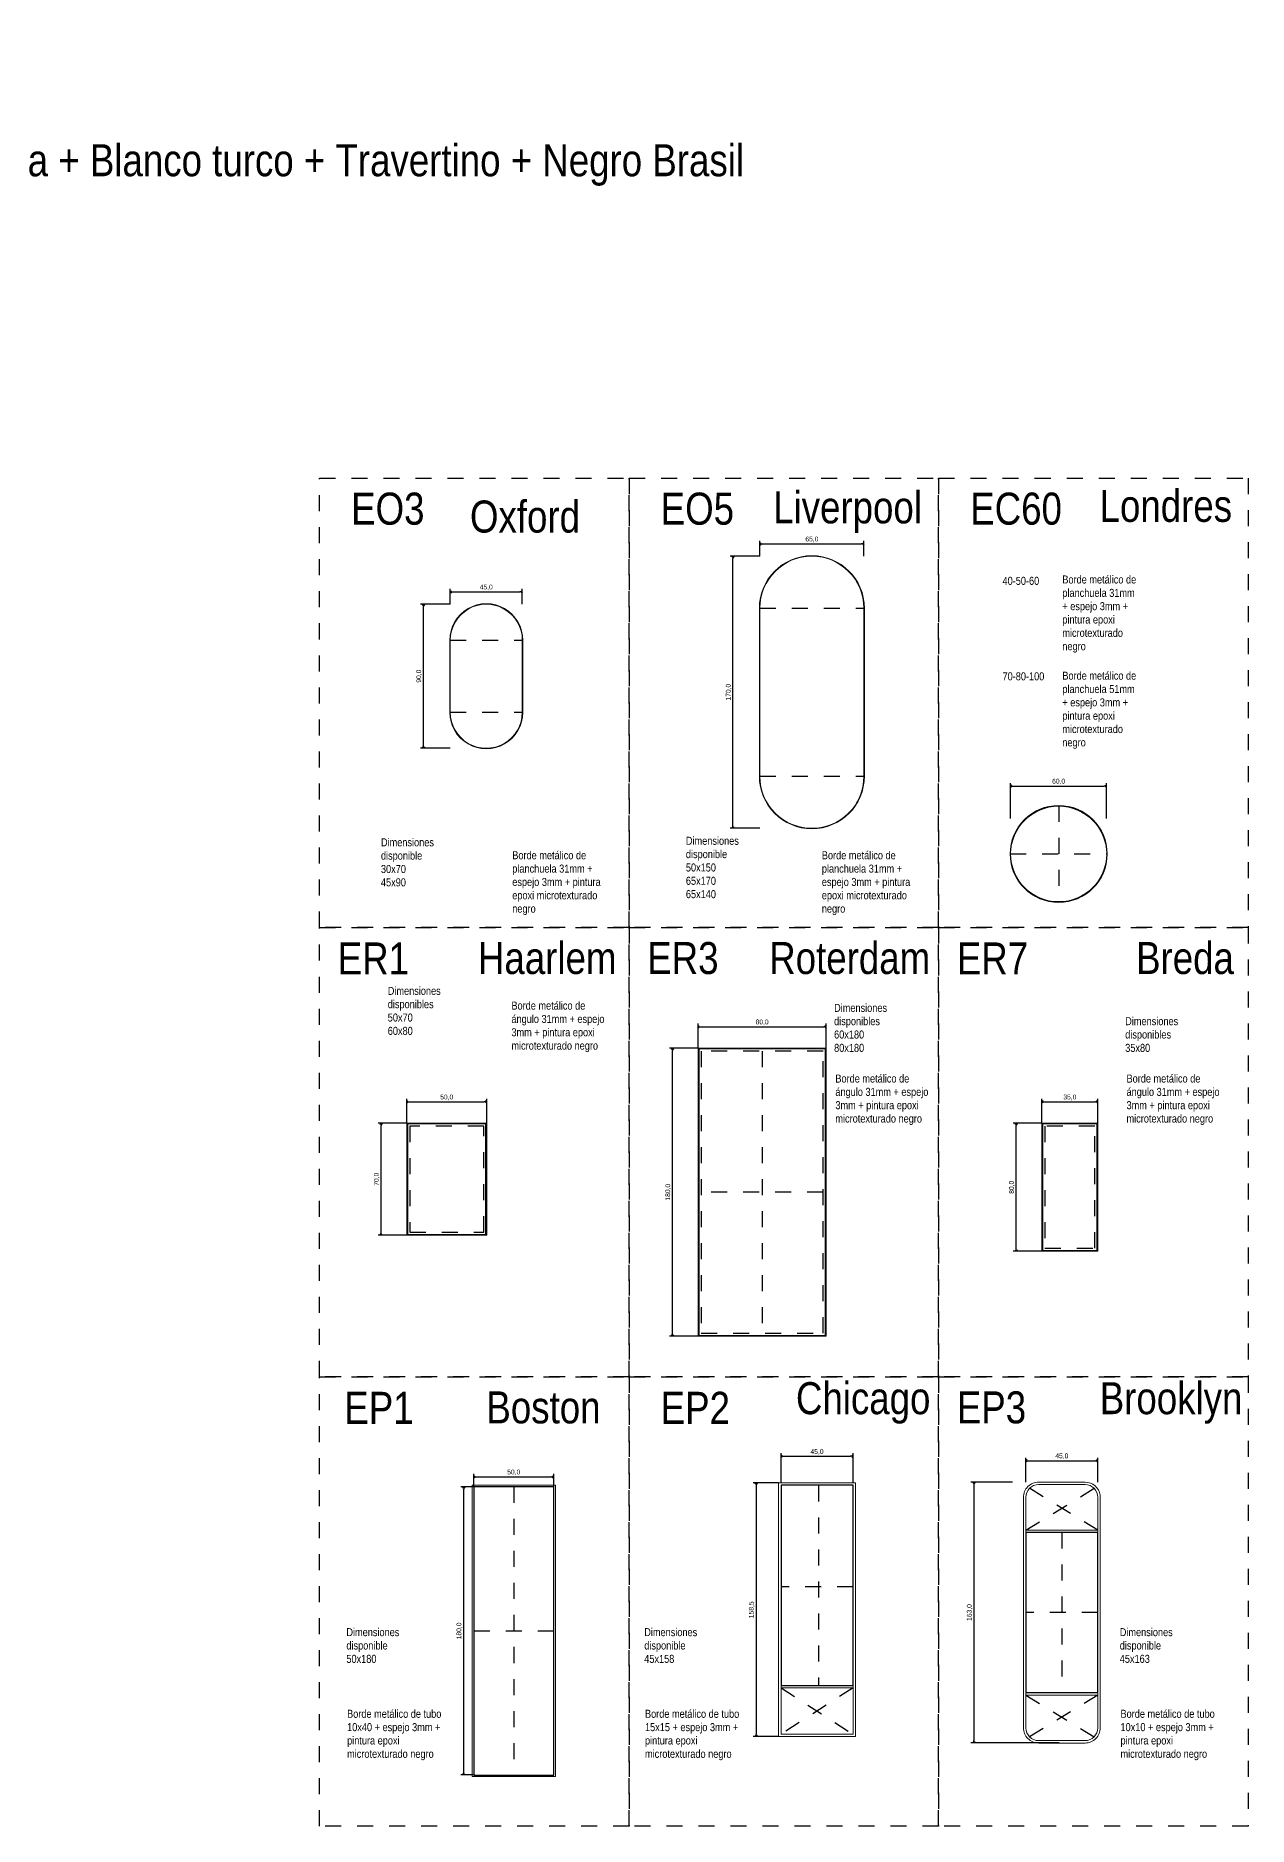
# Model space of a CAD drawing. Header units: millimetres. Extents: x 9178.3 to 9194.4, y -3701.7 to -3678.5.
# Drawn here: x 9186.87 to 9194.45, y -3689.72 to -3678.53 of the extents above; entities that cross this region are included whole.
import ezdxf

# ---------------------------------------------------------------- set-up
doc = ezdxf.new("R2010")
doc.units = ezdxf.units.MM
doc.header["$LTSCALE"] = 0.1
doc.linetypes.add('LÍNEAS_OCULTAS2', pattern=[4.7625, 3.175, -1.5875])
for name, color, linetype, lineweight in [('Carpinteria Perfil', 1, 'Continuous', 13), ('Carpinteris Madera', 72, 'Continuous', 9), ('TEXTO', 2, 'Continuous', 9), ('VIDRIOS', 5, 'Continuous', 5)]:
    doc.layers.add(name, color=color, linetype=linetype, lineweight=lineweight)
for name, color, linetype in [('cotas', 251, 'Continuous'), ('Proyecciones', 40, 'LÍNEAS_OCULTAS2'), ('vidrio', 162, 'Continuous')]:
    doc.layers.add(name, color=color, linetype=linetype)
doc.styles.add('arial', font='arial.ttf')
doc.dimstyles.new('Copia(2) de 1.25', dxfattribs={"dimscale": 0.75, "dimtxt": 0.04, "dimasz": 0.02, "dimexe": 0.025, "dimexo": 0, "dimgap": 0.0125, "dimtad": 1, "dimdec": 1, "dimlfac": 100, "dimzin": 0, "dimtxsty": 'arial', "dimblk": 'OPEN90', "dimcen": 0.0125, "dimadec": 0, "dimazin": 0, "dimtm": 1e-09, "dimtfac": 1, "dimtdec": 1, "dimtofl": 0, "dimtmove": 0, "dimatfit": 3, "dimldrblk": 'DOT', "dimfxl": 1, "dimtolj": 1, "dimtzin": 0, "dimarcsym": 0})

# ---------------------------------------------------------------- blocks, each defined once
blk = doc.blocks.new('_Open90')
at = {"color": 0, "linetype": 'ByBlock', "lineweight": -2}
for p, q in [((0, 0), (-1, 0)), ((-0.5, 0.5), (0, 0)), ((0, 0), (-0.5, -0.5))]:
    blk.add_line(p, q, dxfattribs=at)
blk = doc.blocks.new('*D2441')
at = {"layer": 'cotas', "color": 0, "lineweight": -2, "ltscale": 0.01, "transparency": 16777216}
for p, q in [((9193.06, -3687.568), (9193.06, -3687.416)), ((9193.075, -3687.435), (9193.495, -3687.435)), ((9193.51, -3687.568), (9193.51, -3687.416))]:
    blk.add_line(p, q, dxfattribs=at)
at = {"layer": 'Defpoints', "color": 0, "ltscale": 0.01, "transparency": 16777216}
for p in [(9193.51, -3687.435), (9193.06, -3687.568), (9193.51, -3687.568)]:
    blk.add_point(p, dxfattribs=at)
at = {"layer": 'cotas', "color": 0, "lineweight": -2, "ltscale": 0.01, "transparency": 16777216, "xscale": 0.015, "yscale": 0.015, "zscale": 0.015, "rotation": 180}
blk.add_blockref('_Open90', (9193.06, -3687.435), dxfattribs=at)
at = {"layer": 'cotas', "color": 0, "lineweight": -2, "ltscale": 0.01, "transparency": 16777216, "xscale": 0.015, "yscale": 0.015, "zscale": 0.015}
blk.add_blockref('_Open90', (9193.51, -3687.435), dxfattribs=at)
at = {"layer": 'cotas', "color": 0, "ltscale": 0.01, "transparency": 16777216, "insert": (9193.285, -3687.407), "char_height": 0.03, "attachment_point": 5, "style": 'arial'}
blk.add_mtext('\\A1;45,0', dxfattribs=at)
blk = doc.blocks.new('_DOT')
at = {"color": 0, "linetype": 'ByBlock'}
blk.add_line((-0.5, 0), (-1, 0), dxfattribs=at)
at = {"color": 0, "linetype": 'ByBlock', "const_width": 0.5}
blk.add_lwpolyline([(-0.25, 0, 1), (0.25, 0, 1)], format="xyb", close=True, dxfattribs=at)
blk = doc.blocks.new('*D2442')
at = {"layer": 'cotas', "color": 0, "lineweight": -2, "ltscale": 0.01, "transparency": 16777216}
for p, q in [((9192.976, -3687.568), (9192.717, -3687.568)), ((9192.736, -3687.583), (9192.736, -3689.183)), ((9193.268, -3689.198), (9192.717, -3689.198))]:
    blk.add_line(p, q, dxfattribs=at)
at = {"layer": 'Defpoints', "color": 0, "ltscale": 0.01, "transparency": 16777216}
for p in [(9192.976, -3687.568), (9192.736, -3689.198), (9193.268, -3689.198)]:
    blk.add_point(p, dxfattribs=at)
at = {"layer": 'cotas', "color": 0, "lineweight": -2, "ltscale": 0.01, "transparency": 16777216, "xscale": 0.015, "yscale": 0.015, "zscale": 0.015}
for p, rotation in [((9192.736, -3687.568), 90), ((9192.736, -3689.198), 270)]:
    blk.add_blockref('_Open90', p, dxfattribs=dict(at, rotation=rotation))
at = {"layer": 'cotas', "color": 0, "ltscale": 0.01, "transparency": 16777216, "insert": (9192.709, -3688.383), "char_height": 0.03, "attachment_point": 5, "rotation": 90, "style": 'arial'}
blk.add_mtext('\\A1;163,0', dxfattribs=at)
blk = doc.blocks.new('*D2437')
at = {"layer": 'cotas', "color": 0, "lineweight": -2, "ltscale": 0.01, "transparency": 16777216}
for p, q in [((9189.61, -3687.598), (9189.61, -3687.517)), ((9189.625, -3687.536), (9190.095, -3687.536)), ((9190.11, -3687.598), (9190.11, -3687.517))]:
    blk.add_line(p, q, dxfattribs=at)
at = {"layer": 'Defpoints', "color": 0, "ltscale": 0.01, "transparency": 16777216}
for p in [(9189.61, -3687.598), (9190.11, -3687.536), (9190.11, -3687.598)]:
    blk.add_point(p, dxfattribs=at)
at = {"layer": 'cotas', "color": 0, "lineweight": -2, "ltscale": 0.01, "transparency": 16777216, "xscale": 0.015, "yscale": 0.015, "zscale": 0.015, "rotation": 180}
blk.add_blockref('_Open90', (9189.61, -3687.536), dxfattribs=at)
at = {"layer": 'cotas', "color": 0, "lineweight": -2, "ltscale": 0.01, "transparency": 16777216, "xscale": 0.015, "yscale": 0.015, "zscale": 0.015}
blk.add_blockref('_Open90', (9190.11, -3687.536), dxfattribs=at)
at = {"layer": 'cotas', "color": 0, "ltscale": 0.01, "transparency": 16777216, "insert": (9189.86, -3687.508), "char_height": 0.03, "attachment_point": 5, "style": 'arial'}
blk.add_mtext('\\A1;50,0', dxfattribs=at)
blk = doc.blocks.new('*D2438')
at = {"layer": 'cotas', "color": 0, "lineweight": -2, "ltscale": 0.01, "transparency": 16777216}
for p, q in [((9189.61, -3687.598), (9189.529, -3687.598)), ((9189.547, -3689.383), (9189.547, -3687.613)), ((9189.61, -3689.398), (9189.529, -3689.398))]:
    blk.add_line(p, q, dxfattribs=at)
at = {"layer": 'Defpoints', "color": 0, "ltscale": 0.01, "transparency": 16777216}
for p in [(9189.547, -3687.598), (9189.61, -3687.598), (9189.61, -3689.398)]:
    blk.add_point(p, dxfattribs=at)
at = {"layer": 'cotas', "color": 0, "lineweight": -2, "ltscale": 0.01, "transparency": 16777216, "xscale": 0.015, "yscale": 0.015, "zscale": 0.015}
for p, rotation in [((9189.547, -3687.598), 90), ((9189.547, -3689.398), 270)]:
    blk.add_blockref('_Open90', p, dxfattribs=dict(at, rotation=rotation))
at = {"layer": 'cotas', "color": 0, "ltscale": 0.01, "transparency": 16777216, "insert": (9189.52, -3688.498), "char_height": 0.03, "attachment_point": 5, "rotation": 90, "style": 'arial'}
blk.add_mtext('\\A1;180,0', dxfattribs=at)
blk = doc.blocks.new('*D2439')
at = {"layer": 'cotas', "color": 0, "lineweight": -2, "ltscale": 0.01, "transparency": 16777216}
for p, q in [((9191.53, -3687.573), (9191.53, -3687.388)), ((9191.98, -3687.573), (9191.98, -3687.388)), ((9191.545, -3687.407), (9191.965, -3687.407))]:
    blk.add_line(p, q, dxfattribs=at)
at = {"layer": 'Defpoints', "color": 0, "ltscale": 0.01, "transparency": 16777216}
for p in [(9191.98, -3687.407), (9191.53, -3687.573), (9191.98, -3687.573)]:
    blk.add_point(p, dxfattribs=at)
at = {"layer": 'cotas', "color": 0, "lineweight": -2, "ltscale": 0.01, "transparency": 16777216, "xscale": 0.015, "yscale": 0.015, "zscale": 0.015, "rotation": 180}
blk.add_blockref('_Open90', (9191.53, -3687.407), dxfattribs=at)
at = {"layer": 'cotas', "color": 0, "lineweight": -2, "ltscale": 0.01, "transparency": 16777216, "xscale": 0.015, "yscale": 0.015, "zscale": 0.015}
blk.add_blockref('_Open90', (9191.98, -3687.407), dxfattribs=at)
at = {"layer": 'cotas', "color": 0, "ltscale": 0.01, "transparency": 16777216, "insert": (9191.755, -3687.38), "char_height": 0.03, "attachment_point": 5, "style": 'arial'}
blk.add_mtext('\\A1;45,0', dxfattribs=at)
blk = doc.blocks.new('*D2440')
at = {"layer": 'cotas', "color": 0, "lineweight": -2, "ltscale": 0.01, "transparency": 16777216}
for p, q in [((9191.515, -3687.573), (9191.356, -3687.573)), ((9191.375, -3687.588), (9191.375, -3689.143)), ((9191.515, -3689.158), (9191.356, -3689.158))]:
    blk.add_line(p, q, dxfattribs=at)
at = {"layer": 'Defpoints', "color": 0, "ltscale": 0.01, "transparency": 16777216}
for p in [(9191.515, -3687.573), (9191.375, -3689.158), (9191.515, -3689.158)]:
    blk.add_point(p, dxfattribs=at)
at = {"layer": 'cotas', "color": 0, "lineweight": -2, "ltscale": 0.01, "transparency": 16777216, "xscale": 0.015, "yscale": 0.015, "zscale": 0.015}
for p, rotation in [((9191.375, -3687.573), 90), ((9191.375, -3689.158), 270)]:
    blk.add_blockref('_Open90', p, dxfattribs=dict(at, rotation=rotation))
at = {"layer": 'cotas', "color": 0, "ltscale": 0.01, "transparency": 16777216, "insert": (9191.347, -3688.366), "char_height": 0.03, "attachment_point": 5, "rotation": 90, "style": 'arial'}
blk.add_mtext('\\A1;158,5', dxfattribs=at)
blk = doc.blocks.new('*D2456')
at = {"layer": 'cotas', "color": 0, "lineweight": -2, "ltscale": 0.01, "transparency": 16777216}
for p, q in [((9189.191, -3685.326), (9189.191, -3685.174)), ((9189.206, -3685.192), (9189.676, -3685.192)), ((9189.691, -3685.326), (9189.691, -3685.174))]:
    blk.add_line(p, q, dxfattribs=at)
at = {"layer": 'Defpoints', "color": 0, "ltscale": 0.01, "transparency": 16777216}
for p in [(9189.691, -3685.192), (9189.191, -3685.326), (9189.691, -3685.326)]:
    blk.add_point(p, dxfattribs=at)
at = {"layer": 'cotas', "color": 0, "lineweight": -2, "ltscale": 0.01, "transparency": 16777216, "xscale": 0.015, "yscale": 0.015, "zscale": 0.015, "rotation": 180}
blk.add_blockref('_Open90', (9189.191, -3685.192), dxfattribs=at)
at = {"layer": 'cotas', "color": 0, "lineweight": -2, "ltscale": 0.01, "transparency": 16777216, "xscale": 0.015, "yscale": 0.015, "zscale": 0.015}
blk.add_blockref('_Open90', (9189.691, -3685.192), dxfattribs=at)
at = {"layer": 'cotas', "color": 0, "ltscale": 0.01, "transparency": 16777216, "insert": (9189.441, -3685.165), "char_height": 0.03, "attachment_point": 5, "style": 'arial'}
blk.add_mtext('\\A1;50,0', dxfattribs=at)
blk = doc.blocks.new('*D2457')
at = {"layer": 'cotas', "color": 0, "lineweight": -2, "ltscale": 0.01, "transparency": 16777216}
for p, q in [((9189.191, -3685.326), (9189.013, -3685.326)), ((9189.031, -3686.011), (9189.031, -3685.341)), ((9189.191, -3686.026), (9189.013, -3686.026))]:
    blk.add_line(p, q, dxfattribs=at)
at = {"layer": 'Defpoints', "color": 0, "ltscale": 0.01, "transparency": 16777216}
for p in [(9189.031, -3685.326), (9189.191, -3685.326), (9189.191, -3686.026)]:
    blk.add_point(p, dxfattribs=at)
at = {"layer": 'cotas', "color": 0, "lineweight": -2, "ltscale": 0.01, "transparency": 16777216, "xscale": 0.015, "yscale": 0.015, "zscale": 0.015}
for p, rotation in [((9189.031, -3685.326), 90), ((9189.031, -3686.026), 270)]:
    blk.add_blockref('_Open90', p, dxfattribs=dict(at, rotation=rotation))
at = {"layer": 'cotas', "color": 0, "ltscale": 0.01, "transparency": 16777216, "insert": (9189.004, -3685.676), "char_height": 0.03, "attachment_point": 5, "rotation": 90, "style": 'arial'}
blk.add_mtext('\\A1;70,0', dxfattribs=at)
blk = doc.blocks.new('*D2458')
at = {"layer": 'cotas', "color": 0, "lineweight": -2, "ltscale": 0.01, "transparency": 16777216}
for p, q in [((9191.012, -3684.857), (9191.012, -3684.704)), ((9191.812, -3684.857), (9191.812, -3684.704)), ((9191.027, -3684.723), (9191.797, -3684.723))]:
    blk.add_line(p, q, dxfattribs=at)
at = {"layer": 'Defpoints', "color": 0, "ltscale": 0.01, "transparency": 16777216}
for p in [(9191.812, -3684.723), (9191.012, -3684.857), (9191.812, -3684.857)]:
    blk.add_point(p, dxfattribs=at)
at = {"layer": 'cotas', "color": 0, "lineweight": -2, "ltscale": 0.01, "transparency": 16777216, "xscale": 0.015, "yscale": 0.015, "zscale": 0.015, "rotation": 180}
blk.add_blockref('_Open90', (9191.012, -3684.723), dxfattribs=at)
at = {"layer": 'cotas', "color": 0, "lineweight": -2, "ltscale": 0.01, "transparency": 16777216, "xscale": 0.015, "yscale": 0.015, "zscale": 0.015}
blk.add_blockref('_Open90', (9191.812, -3684.723), dxfattribs=at)
at = {"layer": 'cotas', "color": 0, "ltscale": 0.01, "transparency": 16777216, "insert": (9191.412, -3684.696), "char_height": 0.03, "attachment_point": 5, "style": 'arial'}
blk.add_mtext('\\A1;80,0', dxfattribs=at)
blk = doc.blocks.new('*D2459')
at = {"layer": 'cotas', "color": 0, "lineweight": -2, "ltscale": 0.01, "transparency": 16777216}
for p, q in [((9191.012, -3684.857), (9190.834, -3684.857)), ((9190.852, -3686.642), (9190.852, -3684.872)), ((9191.012, -3686.657), (9190.834, -3686.657))]:
    blk.add_line(p, q, dxfattribs=at)
at = {"layer": 'Defpoints', "color": 0, "ltscale": 0.01, "transparency": 16777216}
for p in [(9190.852, -3684.857), (9191.012, -3684.857), (9191.012, -3686.657)]:
    blk.add_point(p, dxfattribs=at)
at = {"layer": 'cotas', "color": 0, "lineweight": -2, "ltscale": 0.01, "transparency": 16777216, "xscale": 0.015, "yscale": 0.015, "zscale": 0.015}
for p, rotation in [((9190.852, -3684.857), 90), ((9190.852, -3686.657), 270)]:
    blk.add_blockref('_Open90', p, dxfattribs=dict(at, rotation=rotation))
at = {"layer": 'cotas', "color": 0, "ltscale": 0.01, "transparency": 16777216, "insert": (9190.825, -3685.757), "char_height": 0.03, "attachment_point": 5, "rotation": 90, "style": 'arial'}
blk.add_mtext('\\A1;180,0', dxfattribs=at)
blk = doc.blocks.new('*D2463')
at = {"layer": 'cotas', "color": 0, "lineweight": -2, "ltscale": 0.01, "transparency": 16777216}
for p, q in [((9189.463, -3682.083), (9189.463, -3681.988)), ((9189.478, -3682.007), (9189.898, -3682.007)), ((9189.913, -3682.083), (9189.913, -3681.988))]:
    blk.add_line(p, q, dxfattribs=at)
at = {"layer": 'Defpoints', "color": 0, "ltscale": 0.01, "transparency": 16777216}
for p in [(9189.913, -3682.007), (9189.463, -3682.083), (9189.913, -3682.083)]:
    blk.add_point(p, dxfattribs=at)
at = {"layer": 'cotas', "color": 0, "lineweight": -2, "ltscale": 0.01, "transparency": 16777216, "xscale": 0.015, "yscale": 0.015, "zscale": 0.015, "rotation": 180}
blk.add_blockref('_Open90', (9189.463, -3682.007), dxfattribs=at)
at = {"layer": 'cotas', "color": 0, "lineweight": -2, "ltscale": 0.01, "transparency": 16777216, "xscale": 0.015, "yscale": 0.015, "zscale": 0.015}
blk.add_blockref('_Open90', (9189.913, -3682.007), dxfattribs=at)
at = {"layer": 'cotas', "color": 0, "ltscale": 0.01, "transparency": 16777216, "insert": (9189.688, -3681.979), "char_height": 0.03, "attachment_point": 5, "style": 'arial'}
blk.add_mtext('\\A1;45,0', dxfattribs=at)
blk = doc.blocks.new('*D2464')
at = {"layer": 'cotas', "color": 0, "lineweight": -2, "ltscale": 0.01, "transparency": 16777216}
for p, q in [((9189.463, -3682.083), (9189.277, -3682.083)), ((9189.296, -3682.968), (9189.296, -3682.098)), ((9189.463, -3682.983), (9189.277, -3682.983))]:
    blk.add_line(p, q, dxfattribs=at)
at = {"layer": 'Defpoints', "color": 0, "ltscale": 0.01, "transparency": 16777216}
for p in [(9189.296, -3682.083), (9189.463, -3682.083), (9189.463, -3682.983)]:
    blk.add_point(p, dxfattribs=at)
at = {"layer": 'cotas', "color": 0, "lineweight": -2, "ltscale": 0.01, "transparency": 16777216, "xscale": 0.015, "yscale": 0.015, "zscale": 0.015}
for p, rotation in [((9189.296, -3682.083), 90), ((9189.296, -3682.983), 270)]:
    blk.add_blockref('_Open90', p, dxfattribs=dict(at, rotation=rotation))
at = {"layer": 'cotas', "color": 0, "ltscale": 0.01, "transparency": 16777216, "insert": (9189.269, -3682.533), "char_height": 0.03, "attachment_point": 5, "rotation": 90, "style": 'arial'}
blk.add_mtext('\\A1;90,0', dxfattribs=at)
blk = doc.blocks.new('*D2465')
at = {"layer": 'cotas', "color": 0, "lineweight": -2, "ltscale": 0.01, "transparency": 16777216}
for p, q in [((9191.398, -3681.783), (9191.398, -3681.688)), ((9192.048, -3681.783), (9192.048, -3681.688)), ((9191.413, -3681.707), (9192.033, -3681.707))]:
    blk.add_line(p, q, dxfattribs=at)
at = {"layer": 'Defpoints', "color": 0, "ltscale": 0.01, "transparency": 16777216}
for p in [(9191.398, -3681.783), (9192.048, -3681.707), (9192.048, -3681.783)]:
    blk.add_point(p, dxfattribs=at)
at = {"layer": 'cotas', "color": 0, "lineweight": -2, "ltscale": 0.01, "transparency": 16777216, "xscale": 0.015, "yscale": 0.015, "zscale": 0.015, "rotation": 180}
blk.add_blockref('_Open90', (9191.398, -3681.707), dxfattribs=at)
at = {"layer": 'cotas', "color": 0, "lineweight": -2, "ltscale": 0.01, "transparency": 16777216, "xscale": 0.015, "yscale": 0.015, "zscale": 0.015}
blk.add_blockref('_Open90', (9192.048, -3681.707), dxfattribs=at)
at = {"layer": 'cotas', "color": 0, "ltscale": 0.01, "transparency": 16777216, "insert": (9191.723, -3681.679), "char_height": 0.03, "attachment_point": 5, "style": 'arial'}
blk.add_mtext('\\A1;65,0', dxfattribs=at)
blk = doc.blocks.new('*D2466')
at = {"layer": 'cotas', "color": 0, "lineweight": -2, "ltscale": 0.01, "transparency": 16777216}
for p, q in [((9191.398, -3681.783), (9191.212, -3681.783)), ((9191.23, -3683.468), (9191.23, -3681.798)), ((9191.398, -3683.483), (9191.212, -3683.483))]:
    blk.add_line(p, q, dxfattribs=at)
at = {"layer": 'Defpoints', "color": 0, "ltscale": 0.01, "transparency": 16777216}
for p in [(9191.23, -3681.783), (9191.398, -3681.783), (9191.398, -3683.483)]:
    blk.add_point(p, dxfattribs=at)
at = {"layer": 'cotas', "color": 0, "lineweight": -2, "ltscale": 0.01, "transparency": 16777216, "xscale": 0.015, "yscale": 0.015, "zscale": 0.015}
for p, rotation in [((9191.23, -3681.783), 90), ((9191.23, -3683.483), 270)]:
    blk.add_blockref('_Open90', p, dxfattribs=dict(at, rotation=rotation))
at = {"layer": 'cotas', "color": 0, "ltscale": 0.01, "transparency": 16777216, "insert": (9191.203, -3682.633), "char_height": 0.03, "attachment_point": 5, "rotation": 90, "style": 'arial'}
blk.add_mtext('\\A1;170,0', dxfattribs=at)
blk = doc.blocks.new('*D2487')
at = {"layer": 'cotas', "color": 0, "lineweight": -2, "ltscale": 0.01, "transparency": 16777216}
for p, q in [((9193.16, -3685.326), (9193.16, -3685.174)), ((9193.175, -3685.192), (9193.495, -3685.192)), ((9193.51, -3685.326), (9193.51, -3685.174))]:
    blk.add_line(p, q, dxfattribs=at)
at = {"layer": 'Defpoints', "color": 0, "ltscale": 0.01, "transparency": 16777216}
for p in [(9193.51, -3685.192), (9193.16, -3685.326), (9193.51, -3685.326)]:
    blk.add_point(p, dxfattribs=at)
at = {"layer": 'cotas', "color": 0, "lineweight": -2, "ltscale": 0.01, "transparency": 16777216, "xscale": 0.015, "yscale": 0.015, "zscale": 0.015, "rotation": 180}
blk.add_blockref('_Open90', (9193.16, -3685.192), dxfattribs=at)
at = {"layer": 'cotas', "color": 0, "lineweight": -2, "ltscale": 0.01, "transparency": 16777216, "xscale": 0.015, "yscale": 0.015, "zscale": 0.015}
blk.add_blockref('_Open90', (9193.51, -3685.192), dxfattribs=at)
at = {"layer": 'cotas', "color": 0, "ltscale": 0.01, "transparency": 16777216, "insert": (9193.335, -3685.165), "char_height": 0.03, "attachment_point": 5, "style": 'arial'}
blk.add_mtext('\\A1;35,0', dxfattribs=at)
blk = doc.blocks.new('*D2488')
at = {"layer": 'cotas', "color": 0, "lineweight": -2, "ltscale": 0.01, "transparency": 16777216}
for p, q in [((9193.16, -3685.326), (9192.981, -3685.326)), ((9193, -3686.111), (9193, -3685.341)), ((9193.16, -3686.126), (9192.981, -3686.126))]:
    blk.add_line(p, q, dxfattribs=at)
at = {"layer": 'Defpoints', "color": 0, "ltscale": 0.01, "transparency": 16777216}
for p in [(9193, -3685.326), (9193.16, -3685.326), (9193.16, -3686.126)]:
    blk.add_point(p, dxfattribs=at)
at = {"layer": 'cotas', "color": 0, "lineweight": -2, "ltscale": 0.01, "transparency": 16777216, "xscale": 0.015, "yscale": 0.015, "zscale": 0.015}
for p, rotation in [((9193, -3685.326), 90), ((9193, -3686.126), 270)]:
    blk.add_blockref('_Open90', p, dxfattribs=dict(at, rotation=rotation))
at = {"layer": 'cotas', "color": 0, "ltscale": 0.01, "transparency": 16777216, "insert": (9192.973, -3685.726), "char_height": 0.03, "attachment_point": 5, "rotation": 90, "style": 'arial'}
blk.add_mtext('\\A1;80,0', dxfattribs=at)
blk = doc.blocks.new('*D2489')
at = {"layer": 'cotas', "color": 0, "lineweight": -2, "ltscale": 0.01, "transparency": 16777216}
for p, q in [((9192.965, -3683.422), (9192.965, -3683.201)), ((9192.98, -3683.22), (9193.55, -3683.22)), ((9193.565, -3683.422), (9193.565, -3683.201))]:
    blk.add_line(p, q, dxfattribs=at)
at = {"layer": 'Defpoints', "color": 0, "ltscale": 0.01, "transparency": 16777216}
for p in [(9193.565, -3683.22), (9192.965, -3683.422), (9193.565, -3683.422)]:
    blk.add_point(p, dxfattribs=at)
at = {"layer": 'cotas', "color": 0, "lineweight": -2, "ltscale": 0.01, "transparency": 16777216, "xscale": 0.015, "yscale": 0.015, "zscale": 0.015, "rotation": 180}
blk.add_blockref('_Open90', (9192.965, -3683.22), dxfattribs=at)
at = {"layer": 'cotas', "color": 0, "lineweight": -2, "ltscale": 0.01, "transparency": 16777216, "xscale": 0.015, "yscale": 0.015, "zscale": 0.015}
blk.add_blockref('_Open90', (9193.565, -3683.22), dxfattribs=at)
at = {"layer": 'cotas', "color": 0, "ltscale": 0.01, "transparency": 16777216, "insert": (9193.265, -3683.192), "char_height": 0.03, "attachment_point": 5, "style": 'arial'}
blk.add_mtext('\\A1;60,0', dxfattribs=at)

msp = doc.modelspace()

# ---------------------------------------------------------------- linework, layer by layer
at = {"layer": 'Carpinteria Perfil', "ltscale": 0.1}
for p, q in [((9191.5152, -3687.5734), (9191.5152, -3689.1584)), ((9191.5152, -3687.5734), (9191.9952, -3687.5734)), ((9191.9952, -3689.1584), (9191.9952, -3687.5734)), ((9193.1399, -3687.5834), (9193.4299, -3687.5834)), ((9193.0599, -3687.8834), (9193.0599, -3687.6634)), ((9193.5099, -3687.6634), (9193.5099, -3687.8834)), ((9191.5302, -3688.8384), (9191.5302, -3689.1434)), ((9191.9802, -3688.8534), (9191.5302, -3688.8534)), ((9191.9802, -3689.1434), (9191.9802, -3688.8384)), ((9193.0599, -3688.8834), (9193.0599, -3689.1034)), ((9193.5099, -3689.1034), (9193.5099, -3688.8834)), ((9191.5152, -3689.1584), (9191.9952, -3689.1584)), ((9191.5302, -3689.1434), (9191.9802, -3689.1434)), ((9193.1399, -3689.1834), (9193.4299, -3689.1834))]:
    msp.add_line(p, q, dxfattribs=at)
for points in [[(9191.812, -3686.6567), (9191.812, -3684.8567), (9191.012, -3684.8567), (9191.012, -3686.6567)], [(9191.809, -3686.6537), (9191.809, -3684.8597), (9191.015, -3684.8597), (9191.015, -3686.6537)], [(9189.6911, -3686.0259), (9189.6911, -3685.3259), (9189.1911, -3685.3259), (9189.1911, -3686.0259)], [(9189.6881, -3686.0229), (9189.6881, -3685.3289), (9189.1941, -3685.3289), (9189.1941, -3686.0229)], [(9193.5099, -3686.1259), (9193.5099, -3685.3259), (9193.1599, -3685.3259), (9193.1599, -3686.1259)], [(9193.5069, -3686.1229), (9193.5069, -3685.3289), (9193.1629, -3685.3289), (9193.1629, -3686.1229)], [(9189.6, -3687.5884), (9190.12, -3687.5884), (9190.12, -3689.4084), (9189.6, -3689.4084)]]:
    msp.add_lwpolyline(points, close=True, dxfattribs=at)
msp.add_lwpolyline([(9193.1399, -3687.5684), (9193.4299, -3687.5684, -0.3681621), (9193.5249, -3687.6493), (9193.5249, -3689.1034, -0.4142136), (9193.4299, -3689.1984), (9193.1399, -3689.1984, -0.4142136), (9193.0449, -3689.1034), (9193.0449, -3687.6634, -0.4142136)], format="xyb", close=True, dxfattribs=at)
for points in [[(9193.0599, -3687.8684), (9193.5099, -3687.8684)], [(9193.0599, -3688.8984), (9193.5099, -3688.8984)]]:
    msp.add_lwpolyline(points, dxfattribs=at)
for centre, start, end in [((9193.1399, -3687.6634), 90, 180), ((9193.4299, -3687.6634), 0, 90), ((9193.1399, -3689.1034), 180, 270), ((9193.4299, -3689.1034), 270, 0)]:
    msp.add_arc(centre, 0.08, start, end, dxfattribs=at)
at = {"layer": 'Carpinteris Madera', "ltscale": 0.1}
for points in [[(9192.051, -3682.1085), (9192.051, -3683.1585, -1), (9191.3947, -3683.1585), (9191.3947, -3682.1085, -1)], [(9189.9167, -3682.3085), (9189.9165, -3682.7585, -1.000327), (9189.4603, -3682.7585), (9189.4603, -3682.3085, -1.000176)]]:
    msp.add_lwpolyline(points, format="xyb", close=True, dxfattribs=at)
msp.add_circle((9193.2651, -3683.644), 0.3032, dxfattribs=at)
at = {"layer": 'Proyecciones', "ltscale": 0.1}
for p, q in [((9193.0599, -3687.8684), (9193.4864, -3687.6068)), ((9193.5099, -3687.8684), (9193.0833, -3687.6068)), ((9191.5302, -3688.8534), (9191.9802, -3689.1434)), ((9191.9802, -3688.8534), (9191.5302, -3689.1434)), ((9193.0599, -3688.8984), (9193.4864, -3689.16)), ((9193.5099, -3688.8984), (9193.0833, -3689.16))]:
    msp.add_line(p, q, dxfattribs=at)
at = {"layer": 'Proyecciones', "color": 3, "ltscale": 0.1}
for points in [[(9188.6463, -3681.2955), (9190.5807, -3681.2955), (9190.5807, -3684.103), (9188.6463, -3684.103)], [(9190.5807, -3681.2955), (9192.5151, -3681.2955), (9192.5151, -3684.103), (9190.5807, -3684.103)], [(9192.5151, -3681.2955), (9194.4495, -3681.2955), (9194.4495, -3684.103), (9192.5151, -3684.103)], [(9188.6463, -3684.103), (9190.5807, -3684.103), (9190.5807, -3686.9105), (9188.6463, -3686.9105)], [(9190.5807, -3684.103), (9192.5151, -3684.103), (9192.5151, -3686.9105), (9190.5807, -3686.9105)], [(9192.5151, -3684.103), (9194.4495, -3684.103), (9194.4495, -3686.9105), (9192.5151, -3686.9105)], [(9188.6463, -3686.9105), (9190.5807, -3686.9105), (9190.5807, -3689.7179), (9188.6463, -3689.7179)], [(9190.5807, -3686.9105), (9192.5151, -3686.9105), (9192.5151, -3689.7179), (9190.5807, -3689.7179)], [(9192.5151, -3686.9105), (9194.4495, -3686.9105), (9194.4495, -3689.7179), (9192.5151, -3689.7179)]]:
    msp.add_lwpolyline(points, close=True, dxfattribs=at)
at = {"layer": 'Proyecciones', "color": 1, "ltscale": 0.1}
for points in [[(9191.3979, -3682.1085), (9192.0479, -3682.1085)], [(9189.4635, -3682.3085), (9189.9135, -3682.3085)], [(9189.4633, -3682.7585), (9189.9133, -3682.7585)], [(9191.3979, -3683.1585), (9192.0479, -3683.1585)], [(9193.2651, -3683.344), (9193.2651, -3683.944)], [(9192.9619, -3683.644), (9193.5651, -3683.644)], [(9191.412, -3684.8757), (9191.412, -3686.6377)], [(9191.793, -3685.7567), (9191.031, -3685.7567)], [(9189.86, -3687.5984), (9189.86, -3689.3984)], [(9191.7652, -3687.5884), (9191.7652, -3688.8384)], [(9193.2849, -3687.8834), (9193.2849, -3688.8834)], [(9191.9802, -3688.2234), (9191.5302, -3688.2234)], [(9193.5099, -3688.3834), (9193.0599, -3688.3834)], [(9189.61, -3688.4984), (9190.11, -3688.4984)]]:
    msp.add_lwpolyline(points, dxfattribs=at)
for points in [[(9191.793, -3686.6377), (9191.793, -3684.8757), (9191.031, -3684.8757), (9191.031, -3686.6377)], [(9189.6721, -3686.0069), (9189.6721, -3685.3449), (9189.2101, -3685.3449), (9189.2101, -3686.0069)], [(9193.4909, -3686.1069), (9193.4909, -3685.3449), (9193.1789, -3685.3449), (9193.1789, -3686.1069)]]:
    msp.add_lwpolyline(points, close=True, dxfattribs=at)
at = {"layer": 'vidrio', "ltscale": 0.1}
for points in [[(9191.807, -3686.6517), (9191.807, -3684.8617), (9191.017, -3684.8617), (9191.017, -3686.6517)], [(9189.6861, -3686.0209), (9189.6861, -3685.3309), (9189.1961, -3685.3309), (9189.1961, -3686.0209)], [(9193.5049, -3686.1209), (9193.5049, -3685.3309), (9193.1649, -3685.3309), (9193.1649, -3686.1209)], [(9189.61, -3687.5984), (9189.61, -3689.3984), (9190.11, -3689.3984), (9190.11, -3687.5984)], [(9191.5302, -3687.5884), (9191.5302, -3688.8384), (9191.9802, -3688.8384), (9191.9802, -3687.5884)], [(9193.5099, -3688.8834), (9193.5099, -3687.8834), (9193.0599, -3687.8834), (9193.0599, -3688.8834)]]:
    msp.add_lwpolyline(points, close=True, dxfattribs=at)
msp.add_circle((9193.2651, -3683.644), 0.3, dxfattribs=at)
at = {"layer": 'VIDRIOS', "ltscale": 0.1}
for points in [[(9192.0479, -3682.1085), (9192.0479, -3683.1585, -1), (9191.3979, -3683.1585), (9191.3979, -3682.1085, -1), (9192.0479, -3682.1085)], [(9189.9135, -3682.3085), (9189.9133, -3682.7585, -1.0003271), (9189.4635, -3682.7585), (9189.4635, -3682.3085, -1.000176), (9189.9135, -3682.3085)]]:
    msp.add_lwpolyline(points, format="xyb", close=True, dxfattribs=at)

# ---------------------------------------------------------------- texts
at = {"layer": 'TEXTO', "attachment_point": 7}
for s, insert, char_height, width in [('{\\fArial Narrow|b0|i0|c0|p34;Metal: Negro + Blanco\\P\\PMarmol: Marquina + Carrara + Blanco turco + Travertino + Negro Brasil}', (9184.0666, -3679.4702), 0.2, 7.345253), ('{\\fArial Narrow|b0|i0|c0|p34;Londres}', (9193.5208, -3681.5719), 0.2, 0.018858), ('{\\fArial Narrow|b0|i0|c0|p34;EO3}', (9188.8437, -3681.5893), 0.2, 0.018858), ('{\\fArial Narrow|b0|i0|c0|p34;Oxford}', (9189.5863, -3681.6388), 0.2, 0.063775), ('{\\fArial Narrow|b0|i0|c0|p34;EO5}', (9190.7781, -3681.5893), 0.2, 0.018858), ('{\\fArial Narrow|b0|i0|c0|p34;Liverpool}', (9191.4811, -3681.6388), 0.2, 0.018858), ('{\\fArial Narrow|b0|i0|c0|p34;EC60}', (9192.7125, -3681.5893), 0.2, 0.018858), ('{\\fArial Narrow|b0|i0|c0|p34;40-50-60}', (9192.9143, -3681.9633), 0.05, 0.004714), ('{\\fArial Narrow|b0|i0|c0|p34;Borde metálico de planchuela 31mm + espejo 3mm + pintura epoxi microtexturado negro}', (9193.288, -3682.386), 0.05, 0.475798), ('{\\fArial Narrow|b0|i0|c0|p34;70-80-100}', (9192.9143, -3682.5598), 0.05, 0.004714), ('{\\fArial Narrow|b0|i0|c0|p34;Borde metálico de planchuela 51mm + espejo 3mm + pintura epoxi microtexturado negro}', (9193.288, -3682.9869), 0.05, 0.475798), ('{\\fArial Narrow|b0|i0|c0|p34;Dimensiones disponible\\P30x70\\P45x90}', (9189.0301, -3683.8468), 0.05, 0.004714), ('{\\fArial Narrow|b0|i0|c0|p34;Dimensiones disponible\\P50x150\\P65x170\\P65x140}', (9190.9356, -3683.9207), 0.05, 0.004714), ('{\\fArial Narrow|b0|i0|c0|p34;Borde metálico de planchuela 31mm + espejo 3mm + pintura epoxi microtexturado negro}', (9189.8507, -3684.0255), 0.05, 0.615795), ('{\\fArial Narrow|b0|i0|c0|p34;Borde metálico de planchuela 31mm + espejo 3mm + pintura epoxi microtexturado negro}', (9191.7851, -3684.0255), 0.05, 0.615795), ('{\\fArial Narrow|b0|i0|c0|p34;ER1}', (9188.7599, -3684.3968), 0.2, 0.018858), ('{\\fArial Narrow|b0|i0|c0|p34;Haarlem}', (9189.6363, -3684.3968), 0.2, 0.018858), ('{\\fArial Narrow|b0|i0|c0|p34;ER3}', (9190.6943, -3684.3968), 0.2, 0.018858), ('{\\fArial Narrow|b0|i0|c0|p34;Roterdam}', (9191.4564, -3684.3968), 0.2, 0.018858), ('{\\fArial Narrow|b0|i0|c0|p34;ER7}', (9192.6287, -3684.3968), 0.2, 0.018858), ('{\\fArial Narrow|b0|i0|c0|p34;Breda}', (9193.749, -3684.3968), 0.2, 0.018858), ('{\\fArial Narrow|b0|i0|c0|p34;Dimensiones disponibles\\P50x70\\P60x80}', (9189.0727, -3684.7749), 0.05, 0.004714), ('{\\fArial Narrow|b0|i0|c0|p34;Borde metálico de ángulo 31mm + espejo 3mm + pintura epoxi microtexturado negro}', (9189.8454, -3684.8814), 0.05, 0.615795), ('{\\fArial Narrow|b0|i0|c0|p34;Dimensiones disponibles\\P60x180\\P80x180}', (9191.8617, -3684.881), 0.05, 0.004714), ('{\\fArial Narrow|b0|i0|c0|p34;Dimensiones disponibles\\P35x80}', (9193.6809, -3684.881), 0.05, 0.004714), ('{\\fArial Narrow|b0|i0|c0|p34;Borde metálico de ángulo 31mm + espejo 3mm + pintura epoxi microtexturado negro}', (9191.8698, -3685.337), 0.05, 0.615795), ('{\\fArial Narrow|b0|i0|c0|p34;Borde metálico de ángulo 31mm + espejo 3mm + pintura epoxi microtexturado negro}', (9193.6891, -3685.337), 0.05, 0.615795), ('{\\fArial Narrow|b0|i0|c0|p34;Chicago}', (9191.6234, -3687.2042), 0.2, 0.018858), ('{\\fArial Narrow|b0|i0|c0|p34;Brooklyn}', (9193.5219, -3687.2042), 0.2, 0.040297), ('{\\fArial Narrow|b0|i0|c0|p34;EP1}', (9188.8013, -3687.2042), 0.2, 0.018858), ('{\\fArial Narrow|b0|i0|c0|p34;Boston}', (9189.689, -3687.2042), 0.2, 0.018858), ('{\\fArial Narrow|b0|i0|c0|p34;EP2}', (9190.7781, -3687.2042), 0.2, 0.018858), ('{\\fArial Narrow|b0|i0|c0|p34;EP3}', (9192.6287, -3687.2042), 0.2, 0.018858), ('{\\fArial Narrow|b0|i0|c0|p34;Dimensiones disponible\\P50x180}', (9188.814, -3688.6981), 0.05, 0.004714), ('{\\fArial Narrow|b0|i0|c0|p34;Dimensiones disponible\\P45x158}', (9190.6754, -3688.6981), 0.05, 0.004714), ('{\\fArial Narrow|b0|i0|c0|p34;Dimensiones disponible\\P45x163}', (9193.6468, -3688.6981), 0.05, 0.004714), ('{\\fArial Narrow|b0|i0|c0|p34;Borde metálico de tubo 10x40 + espejo 3mm + pintura epoxi microtexturado negro}', (9188.8185, -3689.3059), 0.05, 0.615795), ('{\\fArial Narrow|b0|i0|c0|p34;Borde metálico de tubo 15x15 + espejo 3mm + pintura epoxi microtexturado negro}', (9190.68, -3689.3059), 0.05, 0.615795), ('{\\fArial Narrow|b0|i0|c0|p34;Borde metálico de tubo 10x10 + espejo 3mm + pintura epoxi microtexturado negro}', (9193.6514, -3689.3059), 0.05, 0.615795)]:
    msp.add_mtext(s, dxfattribs=dict(at, insert=insert, char_height=char_height, width=width))

# ---------------------------------------------------------------- dimensions: what is measured, and where the dimension line sits
at = {"layer": 'cotas', "ltscale": 0.01}
for base, p1, p2, picture, middle in [((9192.0479, -3681.7067), (9191.3979, -3681.7835), (9192.0479, -3681.7835), '*D2465', (9191.7229, -3681.6792)), ((9189.9135, -3682.0067), (9189.4635, -3682.0835), (9189.9135, -3682.0835), '*D2463', (9189.6885, -3681.9792)), ((9193.5651, -3683.2196), (9192.9651, -3683.4225), (9193.5651, -3683.4225), '*D2489', (9193.2651, -3683.1922)), ((9191.812, -3684.7231), (9191.012, -3684.8567), (9191.812, -3684.8567), '*D2458', (9191.412, -3684.6957)), ((9189.6911, -3685.1923), (9189.1911, -3685.3259), (9189.6911, -3685.3259), '*D2456', (9189.4411, -3685.1649)), ((9193.5099, -3685.1923), (9193.1599, -3685.3259), (9193.5099, -3685.3259), '*D2487', (9193.3349, -3685.1649)), ((9191.9802, -3687.4072), (9191.5302, -3687.5734), (9191.9802, -3687.5734), '*D2439', (9191.7552, -3687.3798)), ((9193.5099, -3687.4348), (9193.0599, -3687.5684), (9193.5099, -3687.5684), '*D2441', (9193.2849, -3687.4074)), ((9190.11, -3687.5356), (9189.61, -3687.5984), (9190.11, -3687.5984), '*D2437', (9189.86, -3687.5082))]:
    dim = msp.add_linear_dim(base=base, p1=p1, p2=p2, dimstyle='Copia(2) de 1.25', dxfattribs=at)
    dim.commit()
    dim.dimension.update_dxf_attribs({"geometry": picture, "text_midpoint": middle})
for base, p1, p2, angle, picture, middle in [((9191.2304, -3681.7835), (9191.3979, -3683.4835), (9191.3979, -3681.7835), 90, '*D2466', (9191.2029, -3682.6335)), ((9189.296, -3682.0835), (9189.4635, -3682.9835), (9189.4635, -3682.0835), 90, '*D2464', (9189.2686, -3682.5335)), ((9190.8523, -3684.8567), (9191.012, -3686.6567), (9191.012, -3684.8567), 90, '*D2459', (9190.8249, -3685.7567)), ((9189.0314, -3685.3259), (9189.1911, -3686.0259), (9189.1911, -3685.3259), 90, '*D2457', (9189.004, -3685.6759)), ((9193.0002, -3685.3259), (9193.1599, -3686.1259), (9193.1599, -3685.3259), 90, '*D2488', (9192.9728, -3685.7259)), ((9189.5473, -3687.5984), (9189.61, -3689.3984), (9189.61, -3687.5984), 90, '*D2438', (9189.5199, -3688.4984)), ((9191.3748, -3689.1584), (9191.5152, -3687.5734), (9191.5152, -3689.1584), 270, '*D2440', (9191.3474, -3688.3659)), ((9192.736, -3689.1984), (9192.9757, -3687.5684), (9193.2679, -3689.1984), 270, '*D2442', (9192.7086, -3688.3834))]:
    dim = msp.add_linear_dim(base=base, p1=p1, p2=p2, angle=angle, dimstyle='Copia(2) de 1.25', dxfattribs=at)
    dim.commit()
    dim.dimension.update_dxf_attribs({"geometry": picture, "text_midpoint": middle})

doc.saveas('drawing.dxf')
